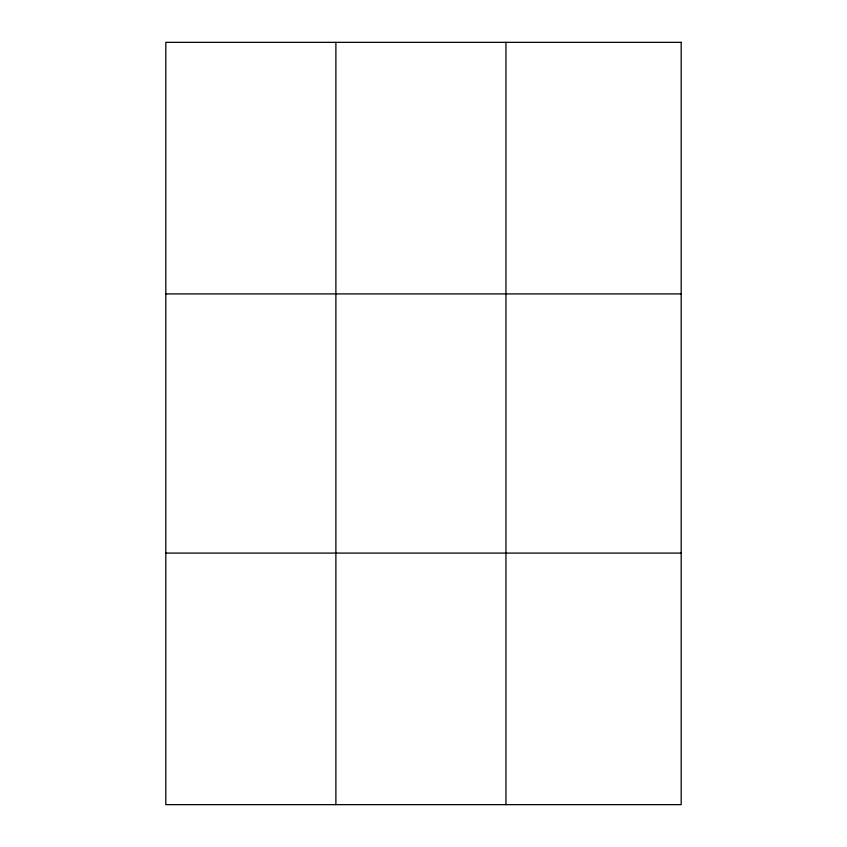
<?xml version="1.0" encoding="UTF-8"?>
<svg xmlns="http://www.w3.org/2000/svg" width="847" height="847" viewBox="0 0 847 847"><rect width="100%" height="100%" fill="white"/><g stroke="black" fill="none" stroke-linecap="round" stroke-linejoin="round"><path stroke-width="1.27" d="M335.888 804.65L335.888 42.35M505.955 804.65L505.955 42.35M165.811 293.909L681.189 293.909M165.811 553.091L681.189 553.091M681.189 42.35L681.189 804.65L165.811 804.65L165.811 42.35L681.189 42.35"/></g></svg>
